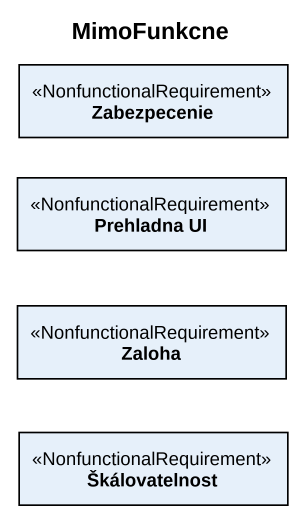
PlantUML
@startuml
title MimoFunkcne
hide circle
hide empty members
class Zabezpecenie <<NonfunctionalRequirement>>
class "Prehladna UI" as Prehladna_UI <<NonfunctionalRequirement>>
class Zaloha <<NonfunctionalRequirement>>
class Škálovatelnost <<NonfunctionalRequirement>>
@enduml
